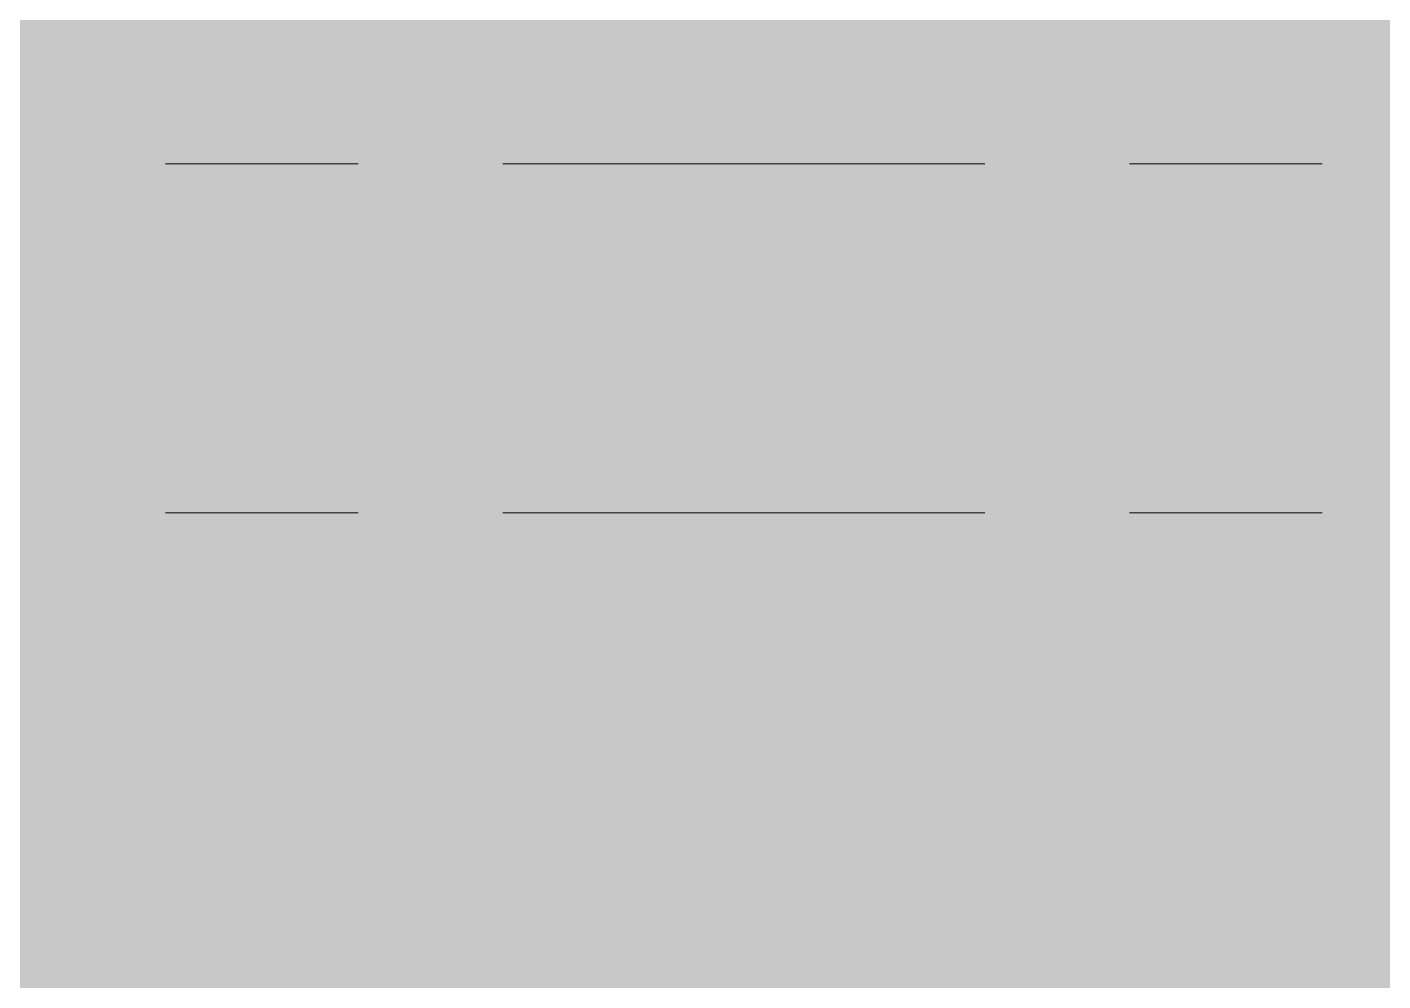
# Model space of a CAD drawing. Header units: millimetres. Extents: x -3817 to 677485, y -22715 to 103890.
# Drawn here: x 551044 to 555509, y 17334 to 20478 of the extents above; entities that cross this region are included whole.
import ezdxf

# ---------------------------------------------------------------- set-up
doc = ezdxf.new("R2010")
doc.units = ezdxf.units.MM
doc.layers.add('PDF _Геометрия', color=7, linetype='Continuous', true_color=0x1d1d1d)
doc.layers.add('PDF _Сплошная заливка', color=7, linetype='Continuous', true_color=0xffffff)

msp = doc.modelspace()

# ---------------------------------------------------------------- hatches: boundary and pattern name
at = {"layer": 'PDF _Сплошная заливка', "true_color": 0xd4d4d4, "transparency": 33554559}
msp.add_hatch(color=254, dxfattribs=at).paths.add_polyline_path([(551323.7, 16651.8), (551900.1, 16651.8), (551900.1, 17234.9), (590928.1, 17234.9), (590928.1, 25765.2), (586096.2, 25765.2), (586096.2, 29274.9), (549759, 29274.9), (549759, 16651.8), (550593, 16651.8)])

# ---------------------------------------------------------------- linework, layer by layer
at = {"layer": 'PDF _Геометрия', "color": 253, "lineweight": 9, "true_color": 0xaaaaaa}
for points in [[(551499, 20026.9), (552134, 20026.9)], [(552610.3, 20026.9), (554197.8, 20026.9)], [(554674, 20026.9), (555309, 20026.9)], [(551499, 18876.9), (552134, 18876.9)], [(552610.3, 18876.9), (554197.8, 18876.9)], [(554674, 18876.9), (555309, 18876.9)]]:
    msp.add_lwpolyline(points, dxfattribs=at)

doc.saveas('drawing.dxf')
